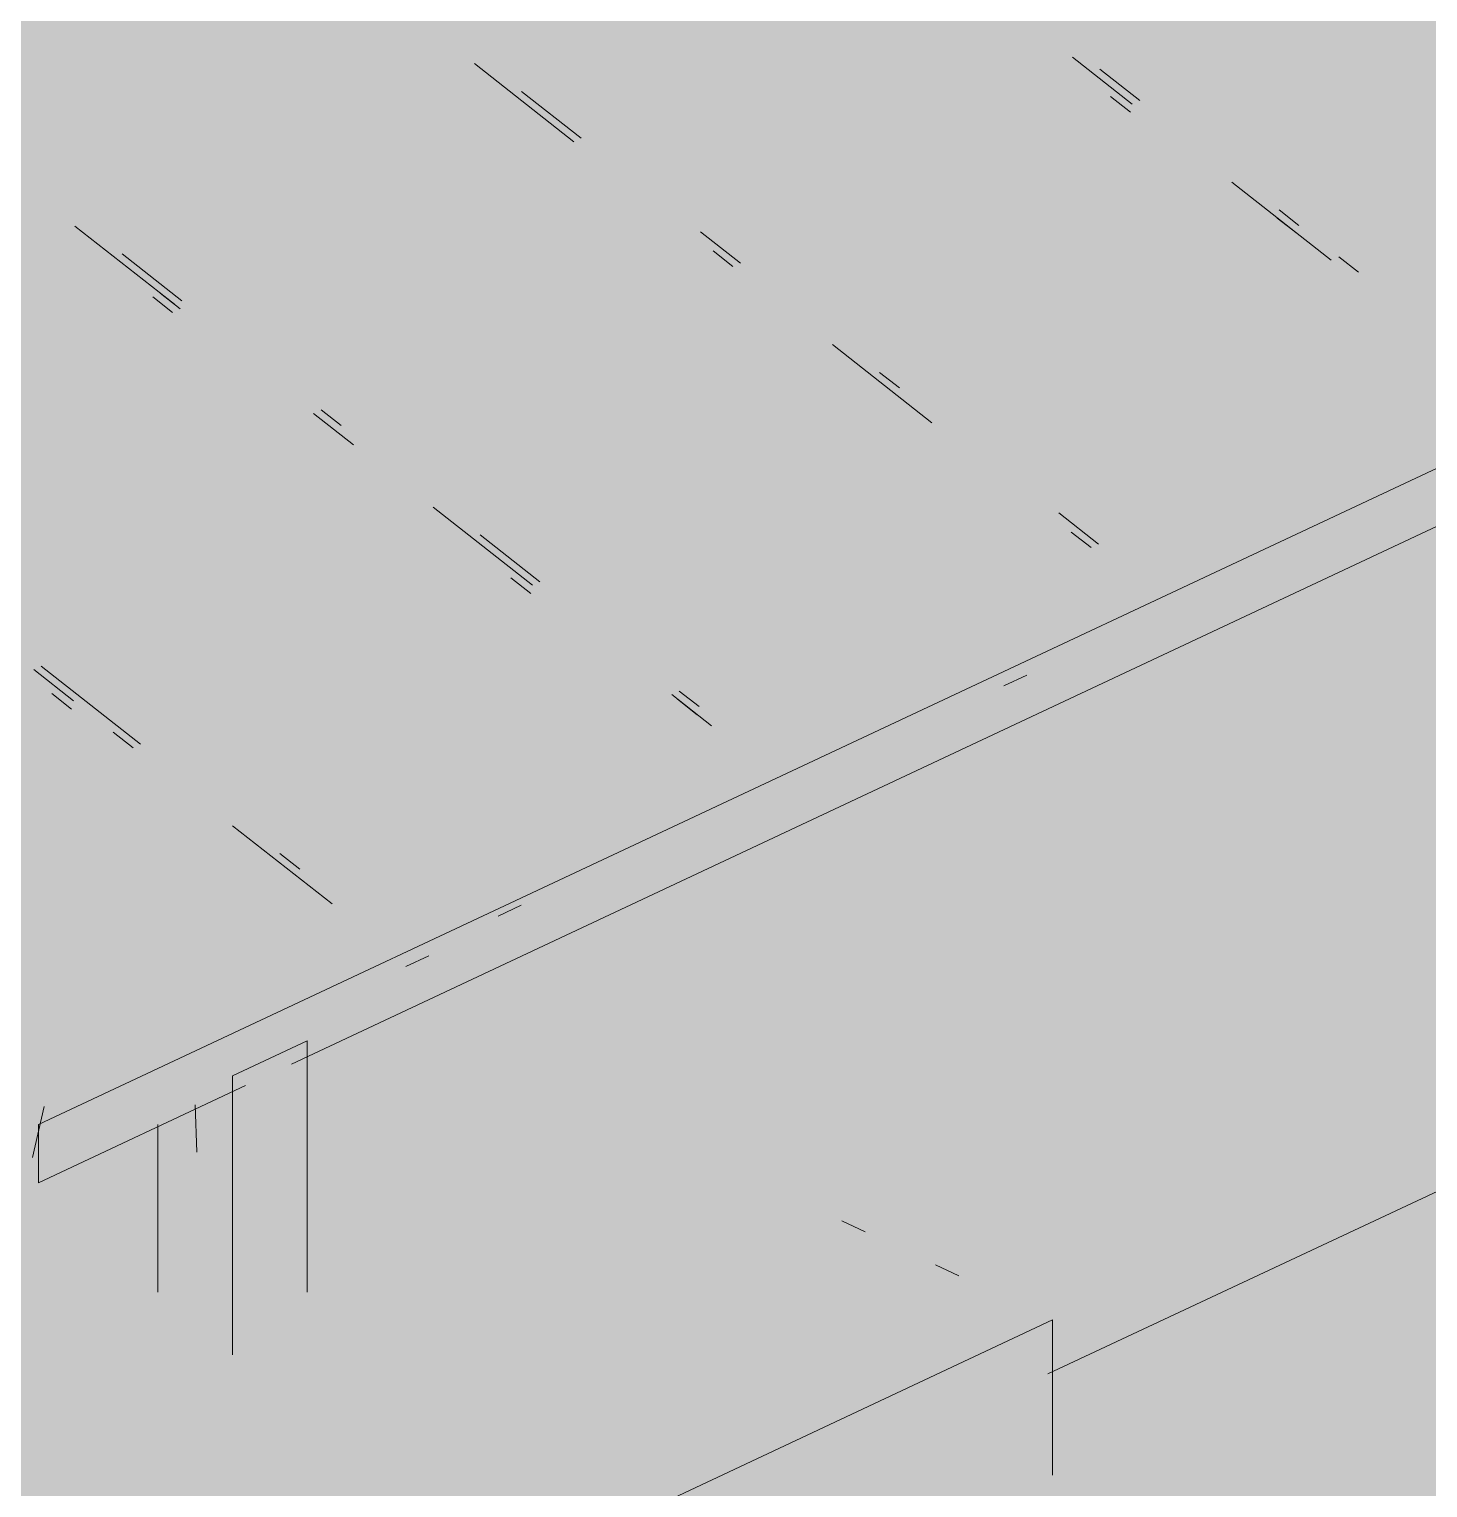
# Paper-space layout '03 3D Building and Roof' of a CAD drawing. Header units: millimetres. Extents: x 5 to 415, y 5 to 292.
# Drawn here: x 276.782 to 279.125, y 69.136 to 71.58 of the extents above; entities that cross this region are included whole.
import ezdxf

# ---------------------------------------------------------------- set-up
doc = ezdxf.new("R2010")
doc.units = ezdxf.units.MM
doc.layers.add('EXISTING', color=7, linetype='Continuous')
doc.layers.add('IMAGES', color=7, linetype='Continuous')

# ---------------------------------------------------------------- blocks, each defined once
blk = doc.blocks.new('SHEET_03')
at = {"layer": 'EXISTING', "color": 250, "lineweight": 9}
for p, q in [((278.4884, 69.3266), (285.0735, 72.4181)), ((276.7973, 69.7444), (280.6115, 71.535)), ((277.5276, 71.5221), (277.6942, 71.3913)), ((278.5299, 71.5328), (278.6298, 71.4543)), ((278.6423, 71.4602), (278.5757, 71.5125)), ((277.7067, 71.3972), (277.6067, 71.4756)), ((278.6268, 71.4406), (278.5935, 71.4668)), ((277.2211, 69.8459), (280.6115, 71.4376)), ((278.7965, 71.3235), (278.9631, 71.1927)), ((278.9089, 71.2509), (278.8756, 71.2771)), ((276.8585, 71.2498), (277.0252, 71.119)), ((278.9059, 71.2372), (278.8726, 71.2634)), ((277.9733, 71.1879), (277.9066, 71.2402)), ((277.0376, 71.1249), (276.9377, 71.2033)), ((277.9275, 71.2082), (277.9608, 71.182)), ((279.0089, 71.1724), (278.9756, 71.1986)), ((277.0221, 71.1053), (276.9888, 71.1315)), ((277.0346, 71.1112), (277.0013, 71.1373)), ((278.1274, 71.0512), (278.2941, 70.9204)), ((278.2399, 70.9786), (278.2066, 71.0048)), ((277.2584, 70.9359), (277.3251, 70.8836)), ((277.3043, 70.9156), (277.2709, 70.9418)), ((277.4584, 70.7789), (277.625, 70.6481)), ((278.5732, 70.717), (278.5065, 70.7693)), ((277.6375, 70.654), (277.5375, 70.7325)), ((278.5274, 70.7373), (278.5607, 70.7112)), ((277.622, 70.6345), (277.5886, 70.6606)), ((276.9685, 70.3817), (276.8019, 70.5125)), ((276.7894, 70.5067), (276.856, 70.4543)), ((278.4144, 70.4794), (278.453, 70.4975)), ((276.853, 70.4407), (276.8196, 70.4668)), ((277.8583, 70.465), (277.925, 70.4127)), ((277.9041, 70.4447), (277.8708, 70.4709)), ((277.9011, 70.4311), (277.8677, 70.4572)), ((276.9227, 70.402), (276.956, 70.3759)), ((277.1226, 70.2451), (277.2893, 70.1143)), ((277.2351, 70.1725), (277.2018, 70.1986)), ((277.5673, 70.0938), (277.6059, 70.1119)), ((277.4127, 70.0091), (277.4512, 70.0272)), ((277.1225, 69.8263), (277.2474, 69.8849)), ((277.2474, 69.4639), (277.2474, 69.8849)), ((277.1225, 69.8263), (277.1225, 69.3585)), ((276.7973, 69.6469), (277.144, 69.8097)), ((276.7877, 69.6895), (276.8068, 69.775)), ((277.0601, 69.7777), (277.0627, 69.6985)), ((276.7973, 69.6469), (276.7973, 69.7444)), ((276.9976, 69.4639), (276.9976, 69.7446)), ((278.1823, 69.5645), (278.143, 69.583)), ((278.3393, 69.4908), (278.3, 69.5093)), ((277.1225, 68.7722), (278.4963, 69.4171)), ((278.4963, 69.1572), (278.4963, 69.4171))]:
    blk.add_line(p, q, dxfattribs=at)
at = {"layer": 'IMAGES', "color": 7}
for points in [[(276.6145, 71.5281), (277.1927, 71.5281), (276.6145, 71.6245), (277.1927, 71.6245)], [(277.1927, 71.5281), (277.2891, 71.5281), (277.1927, 71.6245), (277.2891, 71.6245)], [(277.2891, 71.5281), (277.3855, 71.5281), (277.2891, 71.6245), (277.3855, 71.6245)], [(277.3855, 71.5281), (277.5782, 71.5281), (277.3855, 71.6245), (277.5782, 71.6245)], [(277.5782, 71.5281), (277.6745, 71.5281), (277.5782, 71.6245), (277.6745, 71.6245)], [(277.6745, 71.5281), (277.7709, 71.5281), (277.6745, 71.6245), (277.7709, 71.6245)], [(277.7709, 71.5281), (278.2527, 71.5281), (277.7709, 71.6245), (278.2527, 71.6245)], [(278.2527, 71.5281), (278.3491, 71.5281), (278.2527, 71.6245), (278.3491, 71.6245)], [(278.3491, 71.5281), (278.4455, 71.5281), (278.3491, 71.6245), (278.4455, 71.6245)], [(278.4455, 71.5281), (278.5418, 71.5281), (278.4455, 71.6245), (278.5418, 71.6245)], [(278.5418, 71.5281), (278.6382, 71.5281), (278.5418, 71.6245), (278.6382, 71.6245)], [(278.6382, 71.5281), (278.7345, 71.5281), (278.6382, 71.6245), (278.7345, 71.6245)], [(278.7345, 71.5281), (279.2164, 71.5281), (278.7345, 71.6245), (279.2164, 71.6245)], [(276.7109, 71.4317), (276.8073, 71.4317), (276.7109, 71.5281), (276.8073, 71.5281)], [(276.8073, 71.4317), (277.2891, 71.4317), (276.8073, 71.5281), (277.2891, 71.5281)], [(277.2891, 71.4317), (277.3855, 71.4317), (277.2891, 71.5281), (277.3855, 71.5281)], [(277.3855, 71.4317), (277.4818, 71.4317), (277.3855, 71.5281), (277.4818, 71.5281)], [(277.4818, 71.4317), (277.6745, 71.4317), (277.4818, 71.5281), (277.6745, 71.5281)], [(277.6745, 71.4317), (277.7709, 71.4317), (277.6745, 71.5281), (277.7709, 71.5281)], [(277.7709, 71.4317), (277.8673, 71.4317), (277.7709, 71.5281), (277.8673, 71.5281)], [(277.8673, 71.4317), (278.3491, 71.4317), (277.8673, 71.5281), (278.3491, 71.5281)], [(278.3491, 71.4317), (278.4455, 71.4317), (278.3491, 71.5281), (278.4455, 71.5281)], [(278.4455, 71.4317), (278.5418, 71.4317), (278.4455, 71.5281), (278.5418, 71.5281)], [(278.5418, 71.4317), (278.7345, 71.4317), (278.5418, 71.5281), (278.7345, 71.5281)], [(278.7345, 71.4317), (278.8309, 71.4317), (278.7345, 71.5281), (278.8309, 71.5281)], [(278.8309, 71.4317), (279.4091, 71.4317), (278.8309, 71.5281), (279.4091, 71.5281)], [(276.6145, 71.3353), (276.8073, 71.3353), (276.6145, 71.4317), (276.8073, 71.4317)], [(276.8073, 71.3353), (276.9036, 71.3353), (276.8073, 71.4317), (276.9036, 71.4317)], [(276.9036, 71.3353), (277, 71.3353), (276.9036, 71.4317), (277, 71.4317)], [(277, 71.3353), (277.4818, 71.3353), (277, 71.4317), (277.4818, 71.4317)], [(277.4818, 71.3353), (277.5782, 71.3353), (277.4818, 71.4317), (277.5782, 71.4317)], [(277.5782, 71.3353), (277.7709, 71.3353), (277.5782, 71.4317), (277.7709, 71.4317)], [(277.7709, 71.3353), (277.8673, 71.3353), (277.7709, 71.4317), (277.8673, 71.4317)], [(277.8673, 71.3353), (278.4455, 71.3353), (277.8673, 71.4317), (278.4455, 71.4317)], [(278.4455, 71.3353), (278.5418, 71.3353), (278.4455, 71.4317), (278.5418, 71.4317)], [(278.5418, 71.3353), (278.6382, 71.3353), (278.5418, 71.4317), (278.6382, 71.4317)], [(278.6382, 71.3353), (278.8309, 71.3353), (278.6382, 71.4317), (278.8309, 71.4317)], [(278.8309, 71.3353), (278.9273, 71.3353), (278.8309, 71.4317), (278.9273, 71.4317)], [(278.9273, 71.3353), (279.0236, 71.3353), (278.9273, 71.4317), (279.0236, 71.4317)], [(279.0236, 71.3353), (279.6018, 71.3353), (279.0236, 71.4317), (279.6018, 71.4317)], [(276.7109, 71.2389), (276.8073, 71.2389), (276.7109, 71.3353), (276.8073, 71.3353)], [(276.8073, 71.2389), (276.9036, 71.2389), (276.8073, 71.3353), (276.9036, 71.3353)], [(276.9036, 71.2389), (277, 71.2389), (276.9036, 71.3353), (277, 71.3353)], [(277, 71.2389), (277.0964, 71.2389), (277, 71.3353), (277.0964, 71.3353)], [(277.0964, 71.2389), (277.6745, 71.2389), (277.0964, 71.3353), (277.6745, 71.3353)], [(277.6745, 71.2389), (277.7709, 71.2389), (277.6745, 71.3353), (277.7709, 71.3353)], [(277.7709, 71.2389), (277.9636, 71.2389), (277.7709, 71.3353), (277.9636, 71.3353)], [(277.9636, 71.2389), (278.06, 71.2389), (277.9636, 71.3353), (278.06, 71.3353)], [(278.06, 71.2389), (278.5418, 71.2389), (278.06, 71.3353), (278.5418, 71.3353)], [(278.5418, 71.2389), (278.6382, 71.2389), (278.5418, 71.3353), (278.6382, 71.3353)], [(278.6382, 71.2389), (278.7345, 71.2389), (278.6382, 71.3353), (278.7345, 71.3353)], [(278.7345, 71.2389), (278.9273, 71.2389), (278.7345, 71.3353), (278.9273, 71.3353)], [(278.9273, 71.2389), (279.0236, 71.2389), (278.9273, 71.3353), (279.0236, 71.3353)], [(279.0236, 71.2389), (279.12, 71.2389), (279.0236, 71.3353), (279.12, 71.3353)], [(279.12, 71.2389), (279.6018, 71.2389), (279.12, 71.3353), (279.6018, 71.3353)], [(276.7109, 71.1425), (276.8073, 71.1425), (276.7109, 71.2389), (276.8073, 71.2389)], [(276.8073, 71.1425), (277, 71.1425), (276.8073, 71.2389), (277, 71.2389)], [(277, 71.1425), (277.0964, 71.1425), (277, 71.2389), (277.0964, 71.2389)], [(277.0964, 71.1425), (277.1927, 71.1425), (277.0964, 71.2389), (277.1927, 71.2389)], [(277.1927, 71.1425), (277.6745, 71.1425), (277.1927, 71.2389), (277.6745, 71.2389)], [(277.6745, 71.1425), (277.7709, 71.1425), (277.6745, 71.2389), (277.7709, 71.2389)], [(277.7709, 71.1425), (277.8673, 71.1425), (277.7709, 71.2389), (277.8673, 71.2389)], [(277.8673, 71.1425), (278.06, 71.1425), (277.8673, 71.2389), (278.06, 71.2389)], [(278.06, 71.1425), (278.1564, 71.1425), (278.06, 71.2389), (278.1564, 71.2389)], [(278.1564, 71.1425), (278.7345, 71.1425), (278.1564, 71.2389), (278.7345, 71.2389)], [(278.7345, 71.1425), (278.8309, 71.1425), (278.7345, 71.2389), (278.8309, 71.2389)], [(278.8309, 71.1425), (279.0236, 71.1425), (278.8309, 71.2389), (279.0236, 71.2389)], [(279.0236, 71.1425), (279.12, 71.1425), (279.0236, 71.2389), (279.12, 71.2389)], [(279.12, 71.1425), (279.2164, 71.1425), (279.12, 71.2389), (279.2164, 71.2389)], [(276.2291, 71.0461), (276.8073, 71.0461), (276.2291, 71.1425), (276.8073, 71.1425)], [(276.8073, 71.0461), (276.9036, 71.0461), (276.8073, 71.1425), (276.9036, 71.1425)], [(276.9036, 71.0461), (277, 71.0461), (276.9036, 71.1425), (277, 71.1425)], [(277, 71.0461), (277.0964, 71.0461), (277, 71.1425), (277.0964, 71.1425)], [(277.0964, 71.0461), (277.1927, 71.0461), (277.0964, 71.1425), (277.1927, 71.1425)], [(277.1927, 71.0461), (277.2891, 71.0461), (277.1927, 71.1425), (277.2891, 71.1425)], [(277.2891, 71.0461), (277.9636, 71.0461), (277.2891, 71.1425), (277.9636, 71.1425)], [(277.9636, 71.0461), (278.06, 71.0461), (277.9636, 71.1425), (278.06, 71.1425)], [(278.06, 71.0461), (278.1564, 71.0461), (278.06, 71.1425), (278.1564, 71.1425)], [(278.1564, 71.0461), (278.2527, 71.0461), (278.1564, 71.1425), (278.2527, 71.1425)], [(278.2527, 71.0461), (278.3491, 71.0461), (278.2527, 71.1425), (278.3491, 71.1425)], [(278.3491, 71.0461), (278.8309, 71.0461), (278.3491, 71.1425), (278.8309, 71.1425)], [(278.8309, 71.0461), (278.9273, 71.0461), (278.8309, 71.1425), (278.9273, 71.1425)], [(278.9273, 71.0461), (279.0236, 71.0461), (278.9273, 71.1425), (279.0236, 71.1425)], [(279.0236, 71.0461), (279.12, 71.0461), (279.0236, 71.1425), (279.12, 71.1425)], [(279.12, 71.0461), (279.2164, 71.0461), (279.12, 71.1425), (279.2164, 71.1425)], [(276.4218, 70.9497), (276.9036, 70.9497), (276.4218, 71.0461), (276.9036, 71.0461)], [(276.9036, 70.9497), (277, 70.9497), (276.9036, 71.0461), (277, 71.0461)], [(277, 70.9497), (277.0964, 70.9497), (277, 71.0461), (277.0964, 71.0461)], [(277.0964, 70.9497), (277.2891, 70.9497), (277.0964, 71.0461), (277.2891, 71.0461)], [(277.2891, 70.9497), (277.3855, 70.9497), (277.2891, 71.0461), (277.3855, 71.0461)], [(277.3855, 70.9497), (277.9636, 70.9497), (277.3855, 71.0461), (277.9636, 71.0461)], [(277.9636, 70.9497), (278.06, 70.9497), (277.9636, 71.0461), (278.06, 71.0461)], [(278.06, 70.9497), (278.1564, 70.9497), (278.06, 71.0461), (278.1564, 71.0461)], [(278.1564, 70.9497), (278.2527, 70.9497), (278.1564, 71.0461), (278.2527, 71.0461)], [(278.2527, 70.9497), (278.3491, 70.9497), (278.2527, 71.0461), (278.3491, 71.0461)], [(278.3491, 70.9497), (278.4455, 70.9497), (278.3491, 71.0461), (278.4455, 71.0461)], [(278.4455, 70.9497), (278.9273, 70.9497), (278.4455, 71.0461), (278.9273, 71.0461)], [(278.9273, 70.9497), (279.12, 70.9497), (278.9273, 71.0461), (279.12, 71.0461)], [(279.12, 70.9497), (279.3127, 70.9497), (279.12, 71.0461), (279.3127, 71.0461)], [(276.6145, 70.8533), (277.0964, 70.8533), (276.6145, 70.9497), (277.0964, 70.9497)], [(277.0964, 70.8533), (277.1927, 70.8533), (277.0964, 70.9497), (277.1927, 70.9497)], [(277.1927, 70.8533), (277.3855, 70.8533), (277.1927, 70.9497), (277.3855, 70.9497)], [(277.3855, 70.8533), (277.4818, 70.8533), (277.3855, 70.9497), (277.4818, 70.9497)], [(277.4818, 70.8533), (277.5782, 70.8533), (277.4818, 70.9497), (277.5782, 70.9497)], [(277.5782, 70.8533), (278.06, 70.8533), (277.5782, 70.9497), (278.06, 70.9497)], [(278.06, 70.8533), (278.1564, 70.8533), (278.06, 70.9497), (278.1564, 70.9497)], [(278.1564, 70.8533), (278.2527, 70.8533), (278.1564, 70.9497), (278.2527, 70.9497)], [(278.2527, 70.8533), (278.3491, 70.8533), (278.2527, 70.9497), (278.3491, 70.9497)], [(278.3491, 70.8533), (278.4455, 70.8533), (278.3491, 70.9497), (278.4455, 70.9497)], [(278.4455, 70.8533), (278.5418, 70.8533), (278.4455, 70.9497), (278.5418, 70.9497)], [(278.5418, 70.8533), (278.6382, 70.8533), (278.5418, 70.9497), (278.6382, 70.9497)], [(278.6382, 70.8533), (278.8309, 70.8533), (278.6382, 70.9497), (278.8309, 70.9497)], [(278.8309, 70.8533), (278.9273, 70.8533), (278.8309, 70.9497), (278.9273, 70.9497)], [(278.9273, 70.8533), (279.0236, 70.8533), (278.9273, 70.9497), (279.0236, 70.9497)], [(279.0236, 70.8533), (279.3127, 70.8533), (279.0236, 70.9497), (279.3127, 70.9497)], [(276.7109, 70.7569), (277.1927, 70.7569), (276.7109, 70.8533), (277.1927, 70.8533)], [(277.1927, 70.7569), (277.2891, 70.7569), (277.1927, 70.8533), (277.2891, 70.8533)], [(277.2891, 70.7569), (277.3855, 70.7569), (277.2891, 70.8533), (277.3855, 70.8533)], [(277.3855, 70.7569), (277.4818, 70.7569), (277.3855, 70.8533), (277.4818, 70.8533)], [(277.4818, 70.7569), (277.5782, 70.7569), (277.4818, 70.8533), (277.5782, 70.8533)], [(277.5782, 70.7569), (277.6745, 70.7569), (277.5782, 70.8533), (277.6745, 70.8533)], [(277.6745, 70.7569), (278.1564, 70.7569), (277.6745, 70.8533), (278.1564, 70.8533)], [(278.1564, 70.7569), (278.2527, 70.7569), (278.1564, 70.8533), (278.2527, 70.8533)], [(278.2527, 70.7569), (278.3491, 70.7569), (278.2527, 70.8533), (278.3491, 70.8533)], [(278.3491, 70.7569), (278.5418, 70.7569), (278.3491, 70.8533), (278.5418, 70.8533)], [(278.5418, 70.7569), (278.6382, 70.7569), (278.5418, 70.8533), (278.6382, 70.8533)], [(278.6382, 70.7569), (278.8309, 70.7569), (278.6382, 70.8533), (278.8309, 70.8533)], [(278.8309, 70.7569), (279.12, 70.7569), (278.8309, 70.8533), (279.12, 70.8533)], [(279.12, 70.7569), (279.3127, 70.7569), (279.12, 70.8533), (279.3127, 70.8533)], [(276.7109, 70.6605), (276.8073, 70.6605), (276.7109, 70.7569), (276.8073, 70.7569)], [(276.8073, 70.6605), (277.2891, 70.6605), (276.8073, 70.7569), (277.2891, 70.7569)], [(277.2891, 70.6605), (277.3855, 70.6605), (277.2891, 70.7569), (277.3855, 70.7569)], [(277.3855, 70.6605), (277.4818, 70.6605), (277.3855, 70.7569), (277.4818, 70.7569)], [(277.4818, 70.6605), (277.6745, 70.6605), (277.4818, 70.7569), (277.6745, 70.7569)], [(277.6745, 70.6605), (278.3491, 70.6605), (277.6745, 70.7569), (278.3491, 70.7569)], [(278.3491, 70.6605), (278.4455, 70.6605), (278.3491, 70.7569), (278.4455, 70.7569)], [(278.4455, 70.6605), (278.5418, 70.6605), (278.4455, 70.7569), (278.5418, 70.7569)], [(278.5418, 70.6605), (278.6382, 70.6605), (278.5418, 70.7569), (278.6382, 70.7569)], [(278.6382, 70.6605), (278.9273, 70.6605), (278.6382, 70.7569), (278.9273, 70.7569)], [(278.9273, 70.6605), (279.0236, 70.6605), (278.9273, 70.7569), (279.0236, 70.7569)], [(279.0236, 70.6605), (279.12, 70.6605), (279.0236, 70.7569), (279.12, 70.7569)], [(279.12, 70.6605), (279.2164, 70.6605), (279.12, 70.7569), (279.2164, 70.7569)], [(276.7109, 70.4677), (276.8073, 70.4677), (276.7109, 70.6605), (276.8073, 70.6605)], [(276.8073, 70.5641), (276.9036, 70.5641), (276.8073, 70.6605), (276.9036, 70.6605)], [(276.9036, 70.5641), (277.4818, 70.5641), (276.9036, 70.6605), (277.4818, 70.6605)], [(277.4818, 70.5641), (277.5782, 70.5641), (277.4818, 70.6605), (277.5782, 70.6605)], [(277.5782, 70.5641), (277.7709, 70.5641), (277.5782, 70.6605), (277.7709, 70.6605)], [(277.7709, 70.5641), (278.2527, 70.5641), (277.7709, 70.6605), (278.2527, 70.6605)], [(278.2527, 70.5641), (278.3491, 70.5641), (278.2527, 70.6605), (278.3491, 70.6605)], [(278.3491, 70.5641), (278.4455, 70.5641), (278.3491, 70.6605), (278.4455, 70.6605)], [(278.4455, 70.5641), (278.5418, 70.5641), (278.4455, 70.6605), (278.5418, 70.6605)], [(278.5418, 70.5641), (278.6382, 70.5641), (278.5418, 70.6605), (278.6382, 70.6605)], [(278.6382, 70.5641), (278.7345, 70.5641), (278.6382, 70.6605), (278.7345, 70.6605)], [(278.7345, 70.5641), (278.9273, 70.5641), (278.7345, 70.6605), (278.9273, 70.6605)], [(278.9273, 70.5641), (279.12, 70.5641), (278.9273, 70.6605), (279.12, 70.6605)], [(279.12, 70.5641), (279.2164, 70.5641), (279.12, 70.6605), (279.2164, 70.6605)], [(276.8073, 70.4677), (276.9036, 70.4677), (276.8073, 70.5641), (276.9036, 70.5641)], [(276.9036, 70.4677), (277.5782, 70.4677), (276.9036, 70.5641), (277.5782, 70.5641)], [(277.5782, 70.4677), (277.6745, 70.4677), (277.5782, 70.5641), (277.6745, 70.5641)], [(277.6745, 70.4677), (277.7709, 70.4677), (277.6745, 70.5641), (277.7709, 70.5641)], [(277.7709, 70.4677), (277.8673, 70.4677), (277.7709, 70.5641), (277.8673, 70.5641)], [(277.8673, 70.4677), (277.9636, 70.4677), (277.8673, 70.5641), (277.9636, 70.5641)], [(277.9636, 70.4677), (278.1564, 70.4677), (277.9636, 70.5641), (278.1564, 70.5641)], [(278.1564, 70.4677), (278.2527, 70.4677), (278.1564, 70.5641), (278.2527, 70.5641)], [(278.2527, 70.4677), (278.3491, 70.4677), (278.2527, 70.5641), (278.3491, 70.5641)], [(278.3491, 70.4677), (278.4455, 70.4677), (278.3491, 70.5641), (278.4455, 70.5641)], [(278.4455, 70.4677), (278.5418, 70.4677), (278.4455, 70.5641), (278.5418, 70.5641)], [(278.5418, 70.4677), (278.6382, 70.4677), (278.5418, 70.5641), (278.6382, 70.5641)], [(278.6382, 70.4677), (278.7345, 70.4677), (278.6382, 70.5641), (278.7345, 70.5641)], [(278.7345, 70.4677), (278.8309, 70.4677), (278.7345, 70.5641), (278.8309, 70.5641)], [(278.8309, 70.4677), (278.9273, 70.4677), (278.8309, 70.5641), (278.9273, 70.5641)], [(278.9273, 70.4677), (279.12, 70.4677), (278.9273, 70.5641), (279.12, 70.5641)], [(279.12, 70.4677), (280.3727, 70.4677), (279.12, 70.5641), (280.3727, 70.5641)], [(276.6145, 70.3713), (276.8073, 70.3713), (276.6145, 70.4677), (276.8073, 70.4677)], [(276.8073, 70.3713), (277, 70.3713), (276.8073, 70.4677), (277, 70.4677)], [(277, 70.3713), (277.0964, 70.3713), (277, 70.4677), (277.0964, 70.4677)], [(277.0964, 70.3713), (277.1927, 70.3713), (277.0964, 70.4677), (277.1927, 70.4677)], [(277.1927, 70.3713), (277.6745, 70.3713), (277.1927, 70.4677), (277.6745, 70.4677)], [(277.6745, 70.3713), (277.7709, 70.3713), (277.6745, 70.4677), (277.7709, 70.4677)], [(277.7709, 70.3713), (277.8673, 70.3713), (277.7709, 70.4677), (277.8673, 70.4677)], [(277.8673, 70.3713), (277.9636, 70.3713), (277.8673, 70.4677), (277.9636, 70.4677)], [(277.9636, 70.3713), (278.1564, 70.3713), (277.9636, 70.4677), (278.1564, 70.4677)], [(278.1564, 70.3713), (278.2527, 70.3713), (278.1564, 70.4677), (278.2527, 70.4677)], [(278.2527, 70.3713), (278.4455, 70.3713), (278.2527, 70.4677), (278.4455, 70.4677)], [(278.4455, 70.3713), (278.5418, 70.3713), (278.4455, 70.4677), (278.5418, 70.4677)], [(278.5418, 70.3713), (278.6382, 70.3713), (278.5418, 70.4677), (278.6382, 70.4677)], [(278.6382, 70.3713), (278.7345, 70.3713), (278.6382, 70.4677), (278.7345, 70.4677)], [(278.7345, 70.3713), (278.8309, 70.3713), (278.7345, 70.4677), (278.8309, 70.4677)], [(278.8309, 70.3713), (278.9273, 70.3713), (278.8309, 70.4677), (278.9273, 70.4677)], [(278.9273, 70.3713), (280.18, 70.3713), (278.9273, 70.4677), (280.18, 70.4677)], [(276.7109, 70.2749), (276.8073, 70.2749), (276.7109, 70.3713), (276.8073, 70.3713)], [(276.8073, 70.2749), (276.9036, 70.2749), (276.8073, 70.3713), (276.9036, 70.3713)], [(276.9036, 70.2749), (277.1927, 70.2749), (276.9036, 70.3713), (277.1927, 70.3713)], [(277.1927, 70.2749), (277.2891, 70.2749), (277.1927, 70.3713), (277.2891, 70.3713)], [(277.2891, 70.2749), (277.4818, 70.2749), (277.2891, 70.3713), (277.4818, 70.3713)], [(277.4818, 70.2749), (277.7709, 70.2749), (277.4818, 70.3713), (277.7709, 70.3713)], [(277.7709, 70.2749), (277.8673, 70.2749), (277.7709, 70.3713), (277.8673, 70.3713)], [(277.8673, 70.2749), (277.9636, 70.2749), (277.8673, 70.3713), (277.9636, 70.3713)], [(277.9636, 70.2749), (278.1564, 70.2749), (277.9636, 70.3713), (278.1564, 70.3713)], [(278.1564, 70.2749), (278.2527, 70.2749), (278.1564, 70.3713), (278.2527, 70.3713)], [(278.2527, 70.2749), (278.3491, 70.2749), (278.2527, 70.3713), (278.3491, 70.3713)], [(278.3491, 70.2749), (278.4455, 70.2749), (278.3491, 70.3713), (278.4455, 70.3713)], [(278.4455, 70.2749), (278.5418, 70.2749), (278.4455, 70.3713), (278.5418, 70.3713)], [(278.5418, 70.2749), (278.6382, 70.2749), (278.5418, 70.3713), (278.6382, 70.3713)], [(278.6382, 70.2749), (278.7345, 70.2749), (278.6382, 70.3713), (278.7345, 70.3713)], [(278.7345, 70.2749), (279.9873, 70.2749), (278.7345, 70.3713), (279.9873, 70.3713)], [(276.7109, 70.0821), (276.8073, 70.0821), (276.7109, 70.2749), (276.8073, 70.2749)], [(276.8073, 70.1785), (276.9036, 70.1785), (276.8073, 70.2749), (276.9036, 70.2749)], [(276.9036, 70.1785), (277, 70.1785), (276.9036, 70.2749), (277, 70.2749)], [(277, 70.1785), (277.0964, 70.1785), (277, 70.2749), (277.0964, 70.2749)], [(277.0964, 70.1785), (277.2891, 70.1785), (277.0964, 70.2749), (277.2891, 70.2749)], [(277.2891, 70.1785), (277.3855, 70.1785), (277.2891, 70.2749), (277.3855, 70.2749)], [(277.3855, 70.1785), (277.4818, 70.1785), (277.3855, 70.2749), (277.4818, 70.2749)], [(277.4818, 70.1785), (277.5782, 70.1785), (277.4818, 70.2749), (277.5782, 70.2749)], [(277.5782, 70.1785), (277.6745, 70.1785), (277.5782, 70.2749), (277.6745, 70.2749)], [(277.6745, 70.1785), (277.7709, 70.1785), (277.6745, 70.2749), (277.7709, 70.2749)], [(277.7709, 70.1785), (277.8673, 70.1785), (277.7709, 70.2749), (277.8673, 70.2749)], [(277.8673, 70.1785), (277.9636, 70.1785), (277.8673, 70.2749), (277.9636, 70.2749)], [(277.9636, 70.1785), (278.1564, 70.1785), (277.9636, 70.2749), (278.1564, 70.2749)], [(278.1564, 70.1785), (278.2527, 70.1785), (278.1564, 70.2749), (278.2527, 70.2749)], [(278.2527, 70.1785), (278.3491, 70.1785), (278.2527, 70.2749), (278.3491, 70.2749)], [(278.3491, 70.1785), (278.4455, 70.1785), (278.3491, 70.2749), (278.4455, 70.2749)], [(278.4455, 70.1785), (278.5418, 70.1785), (278.4455, 70.2749), (278.5418, 70.2749)], [(278.5418, 70.1785), (279.7945, 70.1785), (278.5418, 70.2749), (279.7945, 70.2749)], [(276.8073, 70.0821), (276.9036, 70.0821), (276.8073, 70.1785), (276.9036, 70.1785)], [(276.9036, 70.0821), (277, 70.0821), (276.9036, 70.1785), (277, 70.1785)], [(277, 70.0821), (277.1927, 70.0821), (277, 70.1785), (277.1927, 70.1785)], [(277.1927, 70.0821), (277.2891, 70.0821), (277.1927, 70.1785), (277.2891, 70.1785)], [(277.2891, 70.0821), (277.3855, 70.0821), (277.2891, 70.1785), (277.3855, 70.1785)], [(277.3855, 70.0821), (277.4818, 70.0821), (277.3855, 70.1785), (277.4818, 70.1785)], [(277.4818, 70.0821), (277.5782, 70.0821), (277.4818, 70.1785), (277.5782, 70.1785)], [(277.5782, 70.0821), (277.6745, 70.0821), (277.5782, 70.1785), (277.6745, 70.1785)], [(277.6745, 70.0821), (277.9636, 70.0821), (277.6745, 70.1785), (277.9636, 70.1785)], [(277.9636, 70.0821), (278.06, 70.0821), (277.9636, 70.1785), (278.06, 70.1785)], [(278.06, 70.0821), (278.1564, 70.0821), (278.06, 70.1785), (278.1564, 70.1785)], [(278.1564, 70.0821), (278.3491, 70.0821), (278.1564, 70.1785), (278.3491, 70.1785)], [(278.3491, 70.0821), (278.4455, 70.0821), (278.3491, 70.1785), (278.4455, 70.1785)], [(278.4455, 70.0821), (279.6018, 70.0821), (278.4455, 70.1785), (279.6018, 70.1785)], [(276.6145, 69.9857), (276.8073, 69.9857), (276.6145, 70.0821), (276.8073, 70.0821)], [(276.8073, 69.9857), (276.9036, 69.9857), (276.8073, 70.0821), (276.9036, 70.0821)], [(276.9036, 69.9857), (277, 69.9857), (276.9036, 70.0821), (277, 70.0821)], [(277, 69.9857), (277.0964, 69.9857), (277, 70.0821), (277.0964, 70.0821)], [(277.0964, 69.9857), (277.1927, 69.9857), (277.0964, 70.0821), (277.1927, 70.0821)], [(277.1927, 69.9857), (277.2891, 69.9857), (277.1927, 70.0821), (277.2891, 70.0821)], [(277.2891, 69.9857), (277.4818, 69.9857), (277.2891, 70.0821), (277.4818, 70.0821)], [(277.4818, 69.9857), (277.5782, 69.9857), (277.4818, 70.0821), (277.5782, 70.0821)], [(277.5782, 69.9857), (277.6745, 69.9857), (277.5782, 70.0821), (277.6745, 70.0821)], [(277.6745, 69.9857), (277.7709, 69.9857), (277.6745, 70.0821), (277.7709, 70.0821)], [(277.7709, 69.9857), (277.9636, 69.9857), (277.7709, 70.0821), (277.9636, 70.0821)], [(277.9636, 69.9857), (278.1564, 69.9857), (277.9636, 70.0821), (278.1564, 70.0821)], [(278.1564, 69.9857), (279.3127, 69.9857), (278.1564, 70.0821), (279.3127, 70.0821)], [(276.7109, 69.8893), (276.9036, 69.8893), (276.7109, 69.9857), (276.9036, 69.9857)], [(276.9036, 69.8893), (277, 69.8893), (276.9036, 69.9857), (277, 69.9857)], [(277, 69.8893), (277.0964, 69.8893), (277, 69.9857), (277.0964, 69.9857)], [(277.0964, 69.8893), (277.1927, 69.8893), (277.0964, 69.9857), (277.1927, 69.9857)], [(277.1927, 69.8893), (277.2891, 69.8893), (277.1927, 69.9857), (277.2891, 69.9857)], [(277.2891, 69.8893), (277.4818, 69.8893), (277.2891, 69.9857), (277.4818, 69.9857)], [(277.4818, 69.8893), (277.5782, 69.8893), (277.4818, 69.9857), (277.5782, 69.9857)], [(277.5782, 69.8893), (277.6745, 69.8893), (277.5782, 69.9857), (277.6745, 69.9857)], [(277.6745, 69.8893), (277.7709, 69.8893), (277.6745, 69.9857), (277.7709, 69.9857)], [(277.7709, 69.8893), (277.9636, 69.8893), (277.7709, 69.9857), (277.9636, 69.9857)], [(277.9636, 69.8893), (279.2164, 69.8893), (277.9636, 69.9857), (279.2164, 69.9857)], [(276.7109, 69.7929), (277, 69.7929), (276.7109, 69.8893), (277, 69.8893)], [(277, 69.7929), (277.1927, 69.7929), (277, 69.8893), (277.1927, 69.8893)], [(277.1927, 69.7929), (277.5782, 69.7929), (277.1927, 69.8893), (277.5782, 69.8893)], [(277.5782, 69.7929), (277.6745, 69.7929), (277.5782, 69.8893), (277.6745, 69.8893)], [(277.6745, 69.7929), (277.7709, 69.7929), (277.6745, 69.8893), (277.7709, 69.8893)], [(277.7709, 69.7929), (277.8673, 69.7929), (277.7709, 69.8893), (277.8673, 69.8893)], [(277.8673, 69.7929), (277.9636, 69.7929), (277.8673, 69.8893), (277.9636, 69.8893)], [(277.9636, 69.7929), (278.9273, 69.7929), (277.9636, 69.8893), (278.9273, 69.8893)], [(278.9273, 69.7929), (279.12, 69.7929), (278.9273, 69.8893), (279.12, 69.8893)], [(279.12, 69.7929), (279.2164, 69.7929), (279.12, 69.8893), (279.2164, 69.8893)], [(276.7109, 69.6965), (276.8073, 69.6965), (276.7109, 69.7929), (276.8073, 69.7929)], [(276.8073, 69.6965), (276.9036, 69.6965), (276.8073, 69.7929), (276.9036, 69.7929)], [(276.9036, 69.6965), (277, 69.6965), (276.9036, 69.7929), (277, 69.7929)], [(277, 69.6965), (277.0964, 69.6965), (277, 69.7929), (277.0964, 69.7929)], [(277.0964, 69.6965), (277.1927, 69.6965), (277.0964, 69.7929), (277.1927, 69.7929)], [(277.1927, 69.6965), (277.2891, 69.6965), (277.1927, 69.7929), (277.2891, 69.7929)], [(277.2891, 69.6965), (277.7709, 69.6965), (277.2891, 69.7929), (277.7709, 69.7929)], [(277.7709, 69.6965), (277.8673, 69.6965), (277.7709, 69.7929), (277.8673, 69.7929)], [(277.8673, 69.6965), (277.9636, 69.6965), (277.8673, 69.7929), (277.9636, 69.7929)], [(277.9636, 69.6965), (278.1564, 69.6965), (277.9636, 69.7929), (278.1564, 69.7929)], [(278.1564, 69.6965), (278.8309, 69.6965), (278.1564, 69.7929), (278.8309, 69.7929)], [(278.8309, 69.6965), (278.9273, 69.6965), (278.8309, 69.7929), (278.9273, 69.7929)], [(278.9273, 69.6965), (279.0236, 69.6965), (278.9273, 69.7929), (279.0236, 69.7929)], [(279.0236, 69.6965), (279.12, 69.6965), (279.0236, 69.7929), (279.12, 69.7929)], [(279.12, 69.6965), (279.2164, 69.6965), (279.12, 69.7929), (279.2164, 69.7929)], [(276.7109, 69.6001), (276.9036, 69.6001), (276.7109, 69.6965), (276.9036, 69.6965)], [(276.9036, 69.6001), (277, 69.6001), (276.9036, 69.6965), (277, 69.6965)], [(277, 69.6001), (277.0964, 69.6001), (277, 69.6965), (277.0964, 69.6965)], [(277.0964, 69.6001), (277.1927, 69.6001), (277.0964, 69.6965), (277.1927, 69.6965)], [(277.1927, 69.6001), (277.2891, 69.6001), (277.1927, 69.6965), (277.2891, 69.6965)], [(277.2891, 69.6001), (277.9636, 69.6001), (277.2891, 69.6965), (277.9636, 69.6965)], [(277.9636, 69.6001), (278.06, 69.6001), (277.9636, 69.6965), (278.06, 69.6965)], [(278.06, 69.6001), (278.1564, 69.6001), (278.06, 69.6965), (278.1564, 69.6965)], [(278.1564, 69.6001), (278.3491, 69.6001), (278.1564, 69.6965), (278.3491, 69.6965)], [(278.3491, 69.6001), (278.4455, 69.6001), (278.3491, 69.6965), (278.4455, 69.6965)], [(278.4455, 69.6001), (278.5418, 69.6001), (278.4455, 69.6965), (278.5418, 69.6965)], [(278.5418, 69.6001), (278.8309, 69.6001), (278.5418, 69.6965), (278.8309, 69.6965)], [(278.8309, 69.6001), (278.9273, 69.6001), (278.8309, 69.6965), (278.9273, 69.6965)], [(278.9273, 69.6001), (279.0236, 69.6001), (278.9273, 69.6965), (279.0236, 69.6965)], [(279.0236, 69.6001), (279.3127, 69.6001), (279.0236, 69.6965), (279.3127, 69.6965)], [(276.7109, 69.5037), (276.8073, 69.5037), (276.7109, 69.6001), (276.8073, 69.6001)], [(276.8073, 69.5037), (277, 69.5037), (276.8073, 69.6001), (277, 69.6001)], [(277, 69.4073), (277.0964, 69.4073), (277, 69.6001), (277.0964, 69.6001)], [(277.0964, 69.4073), (277.2891, 69.4073), (277.0964, 69.6001), (277.2891, 69.6001)], [(277.2891, 69.5037), (278.1564, 69.5037), (277.2891, 69.6001), (278.1564, 69.6001)], [(278.1564, 69.5037), (278.2527, 69.5037), (278.1564, 69.6001), (278.2527, 69.6001)], [(278.2527, 69.5037), (278.3491, 69.5037), (278.2527, 69.6001), (278.3491, 69.6001)], [(278.3491, 69.5037), (278.4455, 69.5037), (278.3491, 69.6001), (278.4455, 69.6001)], [(278.4455, 69.5037), (278.5418, 69.5037), (278.4455, 69.6001), (278.5418, 69.6001)], [(278.5418, 69.5037), (278.6382, 69.5037), (278.5418, 69.6001), (278.6382, 69.6001)], [(278.6382, 69.5037), (278.7345, 69.5037), (278.6382, 69.6001), (278.7345, 69.6001)], [(278.7345, 69.5037), (278.8309, 69.5037), (278.7345, 69.6001), (278.8309, 69.6001)], [(278.8309, 69.5037), (279.0236, 69.5037), (278.8309, 69.6001), (279.0236, 69.6001)], [(279.0236, 69.5037), (279.12, 69.5037), (279.0236, 69.6001), (279.12, 69.6001)], [(279.12, 69.5037), (279.2164, 69.5037), (279.12, 69.6001), (279.2164, 69.6001)], [(276.3255, 69.4073), (277, 69.4073), (276.3255, 69.5037), (277, 69.5037)], [(277.2891, 69.4073), (278.3491, 69.4073), (277.2891, 69.5037), (278.3491, 69.5037)], [(278.3491, 69.4073), (278.4455, 69.4073), (278.3491, 69.5037), (278.4455, 69.5037)], [(278.4455, 69.4073), (278.5418, 69.4073), (278.4455, 69.5037), (278.5418, 69.5037)], [(278.5418, 69.4073), (278.6382, 69.4073), (278.5418, 69.5037), (278.6382, 69.5037)], [(278.6382, 69.4073), (278.9273, 69.4073), (278.6382, 69.5037), (278.9273, 69.5037)], [(278.9273, 69.4073), (279.12, 69.4073), (278.9273, 69.5037), (279.12, 69.5037)], [(279.12, 69.4073), (279.2164, 69.4073), (279.12, 69.5037), (279.2164, 69.5037)], [(276.1327, 69.3109), (277, 69.3109), (276.1327, 69.4073), (277, 69.4073)], [(277, 69.3109), (277.0964, 69.3109), (277, 69.4073), (277.0964, 69.4073)], [(277.0964, 69.3109), (277.2891, 69.3109), (277.0964, 69.4073), (277.2891, 69.4073)], [(277.2891, 69.3109), (278.6382, 69.3109), (277.2891, 69.4073), (278.6382, 69.4073)], [(278.6382, 69.3109), (278.7345, 69.3109), (278.6382, 69.4073), (278.7345, 69.4073)], [(278.7345, 69.3109), (278.8309, 69.3109), (278.7345, 69.4073), (278.8309, 69.4073)], [(278.8309, 69.3109), (278.9273, 69.3109), (278.8309, 69.4073), (278.9273, 69.4073)], [(278.9273, 69.3109), (279.12, 69.3109), (278.9273, 69.4073), (279.12, 69.4073)], [(279.12, 69.3109), (283.36, 69.3109), (279.12, 69.4073), (283.36, 69.4073)], [(276.0364, 69.2145), (278.5418, 69.2145), (276.0364, 69.3109), (278.5418, 69.3109)], [(278.5418, 69.2145), (278.6382, 69.2145), (278.5418, 69.3109), (278.6382, 69.3109)], [(278.6382, 69.2145), (278.7345, 69.2145), (278.6382, 69.3109), (278.7345, 69.3109)], [(278.7345, 69.2145), (278.9273, 69.2145), (278.7345, 69.3109), (278.9273, 69.3109)], [(278.9273, 69.2145), (283.1673, 69.2145), (278.9273, 69.3109), (283.1673, 69.3109)], [(275.7473, 69.1181), (278.5418, 69.1181), (275.7473, 69.2145), (278.5418, 69.2145)], [(278.5418, 69.1181), (278.6382, 69.1181), (278.5418, 69.2145), (278.6382, 69.2145)], [(278.6382, 69.1181), (278.7345, 69.1181), (278.6382, 69.2145), (278.7345, 69.2145)], [(278.7345, 69.1181), (282.8782, 69.1181), (278.7345, 69.2145), (282.8782, 69.2145)]]:
    blk.add_solid(points, dxfattribs=at)

psp = doc.layouts.new('03 3D Building and Roof')

# ---------------------------------------------------------------- block references
psp.add_blockref('SHEET_03', (0, 0))

doc.saveas('drawing.dxf')
